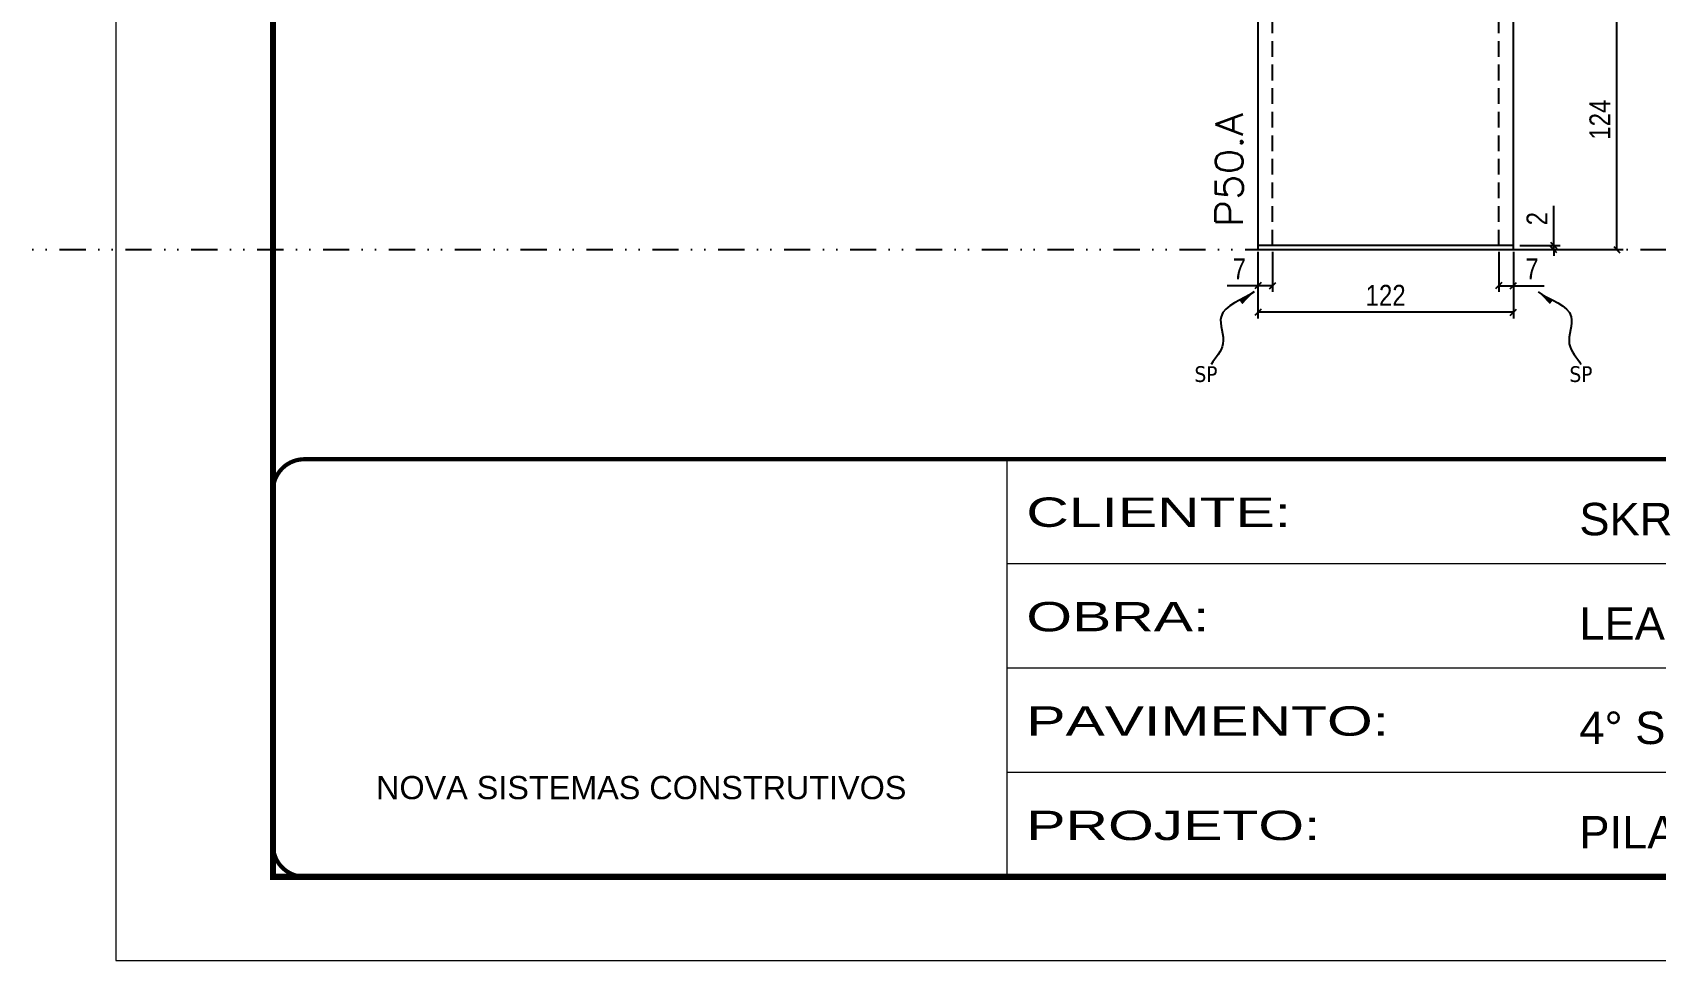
# Model space of a CAD drawing. Header units: millimetres. Extents: x 13777 to 27878, y -21631 to 6985.
# Drawn here: x 19142 to 19917, y 3638 to 4080 of the extents above; entities that cross this region are included whole.
import ezdxf

# ---------------------------------------------------------------- set-up
doc = ezdxf.new("R2010")
doc.units = ezdxf.units.MM
for name, pattern in [('CONTINUO', [0]), ('DASHED', [0.75, 0.5, -0.25]), ('DIVIDE2', [0.625, 0.25, -0.125, 0, -0.125, 0, -0.125]), ('HIDDEN', [0.375, 0.25, -0.125])]:
    doc.linetypes.add(name, pattern=pattern)
for name, color, linetype in [('COTA', 241, 'Continuous'), ('Nível', 160, 'Continuous'), ('Painéis', 200, 'Continuous'), ('Sarrafo de Pressão', 42, 'HIDDEN'), ('texto', 7, 'Continuous')]:
    doc.layers.add(name, color=color, linetype=linetype)
for name, color, linetype, lineweight in [('Folhas', 255, 'Continuous', 9), ('SARRAFO DE PRESSAO', 251, 'DASHED', 9), ('Texto Seção', 7, 'Continuous', 15)]:
    doc.layers.add(name, color=color, linetype=linetype, lineweight=lineweight)
doc.styles.add('ARIAL', font='arial.ttf')
doc.styles.add('COTA TECNICA', font='techl___.ttf', dxfattribs={"height": 10})
doc.styles.add('COTA TECNICA-50', font='techl___.ttf', dxfattribs={"height": 10})
doc.styles.add('REGUA-120', font='ROMANS.shx', dxfattribs={"height": 15})
doc.styles.get("Standard").update_dxf_attribs({"font": 'arial.ttf'})
doc.styles.add('Tecnologia', font='')
doc.styles.get('Tecnologia').set_extended_font_data('Forgotten Futurist')
doc.dimstyles.new('COTA PAINEL-50', dxfattribs={"dimtxt": 10, "dimasz": 3, "dimexe": 3, "dimexo": 3, "dimgap": 3, "dimtad": 1, "dimdec": 1, "dimzin": 12, "dimdsep": 46, "dimtxsty": 'COTA TECNICA-50', "dimblk1": 'OBLIQUE', "dimblk2": 'OBLIQUE', "dimsah": 1, "dimcen": 0.9, "dimclrd": 4, "dimclre": 4, "dimclrt": 240, "dimadec": 1, "dimazin": 3, "dimtfac": 1, "dimtdec": 1, "dimtmove": 0, "dimatfit": 3, "dimfxl": 1, "dimtolj": 1, "dimtzin": 12, "dimarcsym": 0})
doc.dimstyles.new('PAINEL', dxfattribs={"dimtxt": 10, "dimasz": 3, "dimexe": 3, "dimexo": 3, "dimgap": 3, "dimtad": 1, "dimdec": 1, "dimzin": 12, "dimdsep": 46, "dimtxsty": 'COTA TECNICA', "dimblk1": 'OBLIQUE', "dimblk2": 'OBLIQUE', "dimsah": 1, "dimcen": 0.9, "dimclrd": 4, "dimclre": 4, "dimclrt": 240, "dimadec": 1, "dimazin": 3, "dimtfac": 1, "dimtdec": 1, "dimtmove": 0, "dimatfit": 3, "dimfxl": 1, "dimtolj": 1, "dimtzin": 12, "dimarcsym": 0})
doc.dimstyles.get("Standard").update_dxf_attribs({"dimtxt": 0.18, "dimasz": 0.18, "dimexe": 0.18, "dimexo": 0.0625, "dimgap": 0.09, "dimtad": 0, "dimtih": 1, "dimtoh": 1, "dimdec": 4, "dimzin": 0, "dimdsep": 46, "dimtxsty": 'Standard', "dimcen": 0.09, "dimadec": 0, "dimazin": 0, "dimtfac": 1, "dimtdec": 4, "dimtofl": 0, "dimtmove": 0, "dimatfit": 3, "dimfxl": 1, "dimtolj": 1, "dimtzin": 0, "dimarcsym": 0})

# ---------------------------------------------------------------- blocks, each defined once
blk = doc.blocks.new('9999999999')
at = {"color": 30, "linetype": 'CONTINUO'}
for p, q in [((98564.56, 34230.21), (98564.56, 34429.45)), ((98564.56, 34379.64), (99583.98, 34379.64)), ((98564.56, 34329.83), (99487.98, 34329.83)), ((98564.56, 34280.02), (99487.98, 34280.02))]:
    blk.add_line(p, q, dxfattribs=at)
at = {"color": 30, "linetype": 'CONTINUO', "const_width": 2}
blk.add_lwpolyline([(99583.98, 34230.21), (99583.98, 34414.45, 0.414214), (99568.98, 34429.45), (98228.98, 34429.45, 0.414214), (98213.98, 34414.45), (98213.98, 34245.21, 0.414214), (98228.98, 34230.21), (99583.98, 34230.21)], format="xyb", dxfattribs=at)
at = {"layer": 'Folhas'}
blk.add_lwpolyline([(98138.98, 34190.21), (99623.98, 34190.21), (99623.98, 35240.21), (98138.98, 35240.21)], close=True, dxfattribs=at)
at = {"layer": 'Folhas', "color": 30, "const_width": 3}
blk.add_lwpolyline([(98213.98, 34230.21), (99583.98, 34230.21), (99583.98, 35200.21), (98213.98, 35200.21)], close=True, dxfattribs=at)
at = {"color": 7, "linetype": 'Continuous', "ltscale": 5, "style": 'ARIAL'}
for s, height, p in [('SKR', 15.483, (98837.68, 34393.13)), ('LEAF LOEFGREN', 15.4829, (98837.68, 34343.32)), ('4° SUBSOLO', 15.483, (98837.68, 34293.51)), ('NOVA SISTEMAS CONSTRUTIVOS', 11.0592, (98263.19, 34267.21)), ('PILARES', 15.483, (98837.68, 34243.7))]:
    blk.add_text(s, height=height, dxfattribs=at).set_placement(p)
at = {"layer": 'Folhas', "color": 7, "style": 'Tecnologia', "width": 1.5}
for s, p in [('CLIENTE:', (98573.65, 34397.17)), ('OBRA:', (98573.65, 34347.31)), ('PAVIMENTO:', (98573.65, 34297.5)), ('PROJETO:', (98573.65, 34247.69))]:
    blk.add_text(s, height=14, dxfattribs=at).set_placement(p)
blk = doc.blocks.new('_Oblique')
at = {"color": 0, "linetype": 'ByBlock', "lineweight": -2}
blk.add_line((-0.5, -0.5), (0.5, 0.5), dxfattribs=at)
blk = doc.blocks.new('*D262')
at = {"layer": 'COTA', "color": 4, "lineweight": -2, "transparency": 16777216}
for p, q in [((19727.2, 3975.86), (19727.2, 3943.97)), ((19849.2, 3975.86), (19849.2, 3943.97)), ((19849.2, 3946.97), (19727.2, 3946.97))]:
    blk.add_line(p, q, dxfattribs=at)
at = {"layer": 'Defpoints', "color": 0, "transparency": 16777216}
for p in [(19727.2, 3978.86), (19849.2, 3978.86), (19727.2, 3946.97)]:
    blk.add_point(p, dxfattribs=at)
at = {"layer": 'COTA', "color": 4, "lineweight": -2, "transparency": 16777216, "xscale": 3, "yscale": 3, "zscale": 3, "rotation": 180}
blk.add_blockref('_Oblique', (19727.2, 3946.97), dxfattribs=at)
at = {"layer": 'COTA', "color": 4, "lineweight": -2, "transparency": 16777216, "xscale": 3, "yscale": 3, "zscale": 3}
blk.add_blockref('_Oblique', (19849.2, 3946.97), dxfattribs=at)
at = {"layer": 'COTA', "color": 240, "transparency": 16777216, "insert": (19788.2, 3955.02), "char_height": 10, "attachment_point": 5, "style": 'COTA TECNICA'}
blk.add_mtext('\\A1;122', dxfattribs=at)
blk = doc.blocks.new('*D263')
at = {"layer": 'COTA', "color": 4, "lineweight": -2, "transparency": 16777216}
for p, q in [((19842.2, 3975.86), (19842.2, 3956.62)), ((19849.2, 3973.86), (19849.2, 3956.62)), ((19842.2, 3959.62), (19849.2, 3959.62)), ((19849.2, 3959.62), (19863.93, 3959.62))]:
    blk.add_line(p, q, dxfattribs=at)
at = {"layer": 'Defpoints', "color": 0, "transparency": 16777216}
for p in [(19842.2, 3978.86), (19849.2, 3976.86), (19849.2, 3959.62)]:
    blk.add_point(p, dxfattribs=at)
at = {"layer": 'COTA', "color": 4, "lineweight": -2, "transparency": 16777216, "xscale": 3, "yscale": 3, "zscale": 3, "rotation": 180}
blk.add_blockref('_Oblique', (19842.2, 3959.62), dxfattribs=at)
at = {"layer": 'COTA', "color": 4, "lineweight": -2, "transparency": 16777216, "xscale": 3, "yscale": 3, "zscale": 3}
blk.add_blockref('_Oblique', (19849.2, 3959.62), dxfattribs=at)
at = {"layer": 'COTA', "color": 240, "transparency": 16777216, "insert": (19858.07, 3967.69), "char_height": 10, "attachment_point": 5, "style": 'COTA TECNICA-50'}
blk.add_mtext('\\A1;7', dxfattribs=at)
blk = doc.blocks.new('*D264')
at = {"layer": 'COTA', "color": 4, "lineweight": -2, "transparency": 16777216}
for p, q in [((19734.2, 3975.86), (19734.2, 3956.62)), ((19727.2, 3973.86), (19727.2, 3956.62)), ((19727.2, 3959.62), (19712.47, 3959.62)), ((19734.2, 3959.62), (19727.2, 3959.62))]:
    blk.add_line(p, q, dxfattribs=at)
at = {"layer": 'Defpoints', "color": 0, "transparency": 16777216}
for p in [(19727.2, 3976.86), (19734.2, 3978.86), (19727.2, 3959.62)]:
    blk.add_point(p, dxfattribs=at)
at = {"layer": 'COTA', "color": 4, "lineweight": -2, "transparency": 16777216, "xscale": 3, "yscale": 3, "zscale": 3, "rotation": 180}
blk.add_blockref('_Oblique', (19727.2, 3959.62), dxfattribs=at)
at = {"layer": 'COTA', "color": 4, "lineweight": -2, "transparency": 16777216, "xscale": 3, "yscale": 3, "zscale": 3}
blk.add_blockref('_Oblique', (19734.2, 3959.62), dxfattribs=at)
at = {"layer": 'COTA', "color": 240, "transparency": 16777216, "insert": (19718.34, 3967.69), "char_height": 10, "attachment_point": 5, "style": 'COTA TECNICA-50'}
blk.add_mtext('\\A1;7', dxfattribs=at)
blk = doc.blocks.new('*D259')
at = {"layer": 'COTA', "color": 4, "lineweight": -2, "transparency": 16777216}
for p, q in [((19868.46, 3978.86), (19868.46, 3997.66)), ((19852.2, 3978.86), (19871.46, 3978.86)), ((19852.2, 3976.86), (19871.46, 3976.86)), ((19868.46, 3976.86), (19868.46, 3978.86)), ((19868.46, 3976.86), (19868.46, 3973.86))]:
    blk.add_line(p, q, dxfattribs=at)
at = {"layer": 'Defpoints', "color": 0, "transparency": 16777216}
for p in [(19849.2, 3978.86), (19849.2, 3976.86), (19868.46, 3976.86)]:
    blk.add_point(p, dxfattribs=at)
at = {"layer": 'COTA', "color": 4, "lineweight": -2, "transparency": 16777216, "xscale": 3, "yscale": 3, "zscale": 3}
for p, rotation in [((19868.46, 3978.86), 270), ((19868.46, 3976.86), 90)]:
    blk.add_blockref('_Oblique', p, dxfattribs=dict(at, rotation=rotation))
at = {"layer": 'COTA', "color": 240, "transparency": 16777216, "insert": (19860.46, 3991.61), "char_height": 10, "attachment_point": 5, "rotation": 90, "style": 'COTA TECNICA-50'}
blk.add_mtext('\\A1;2', dxfattribs=at)
blk = doc.blocks.new('*D266')
at = {"layer": 'COTA', "color": 4, "linetype": 'ByBlock', "lineweight": -2, "transparency": 16777216}
for p, q in [((19852.2, 4100.86), (19901.57, 4100.86)), ((19898.57, 3976.86), (19898.57, 4100.86)), ((19852.2, 3976.86), (19901.57, 3976.86))]:
    blk.add_line(p, q, dxfattribs=at)
at = {"layer": 'Defpoints', "color": 0, "linetype": 'ByBlock', "transparency": 16777216}
for p in [(19849.2, 4100.86), (19898.57, 4100.86), (19849.2, 3976.86)]:
    blk.add_point(p, dxfattribs=at)
at = {"layer": 'COTA', "color": 4, "linetype": 'ByBlock', "lineweight": -2, "transparency": 16777216, "xscale": 3, "yscale": 3, "zscale": 3}
for p, rotation in [((19898.57, 4100.86), 90), ((19898.57, 3976.86), 270)]:
    blk.add_blockref('_Oblique', p, dxfattribs=dict(at, rotation=rotation))
at = {"layer": 'COTA', "color": 240, "linetype": 'ByBlock', "transparency": 16777216, "insert": (19890.5, 4038.86), "char_height": 10, "attachment_point": 5, "rotation": 90, "style": 'COTA TECNICA'}
blk.add_mtext('\\A1;124', dxfattribs=at)
blk = doc.blocks.new('*D267')
at = {"layer": 'COTA', "color": 4, "linetype": 'ByBlock', "lineweight": -2, "transparency": 16777216}
for p, q in [((19852.2, 4100.86), (19901.57, 4100.86)), ((19898.57, 3976.86), (19898.57, 4100.86)), ((19852.2, 3976.86), (19901.57, 3976.86))]:
    blk.add_line(p, q, dxfattribs=at)
at = {"layer": 'Defpoints', "color": 0, "linetype": 'ByBlock', "transparency": 16777216}
for p in [(19849.2, 4100.86), (19898.57, 4100.86), (19849.2, 3976.86)]:
    blk.add_point(p, dxfattribs=at)
at = {"layer": 'COTA', "color": 4, "linetype": 'ByBlock', "lineweight": -2, "transparency": 16777216, "xscale": 3, "yscale": 3, "zscale": 3}
for p, rotation in [((19898.57, 4100.86), 90), ((19898.57, 3976.86), 270)]:
    blk.add_blockref('_Oblique', p, dxfattribs=dict(at, rotation=rotation))
at = {"layer": 'COTA', "color": 240, "linetype": 'ByBlock', "transparency": 16777216, "insert": (19890.5, 4038.86), "char_height": 10, "attachment_point": 5, "rotation": 90, "style": 'COTA TECNICA'}
blk.add_mtext('\\A1;124', dxfattribs=at)

msp = doc.modelspace()

# ---------------------------------------------------------------- linework, layer by layer
at = {"layer": 'Nível', "color": 4, "linetype": 'DIVIDE2', "ltscale": 50}
msp.add_line((13777.11, 3976.86), (21531.15, 3976.86), dxfattribs=at)
at = {"layer": 'Painéis'}
for p, q in [((19727.2, 4218.86), (19727.2, 3978.86)), ((19849.2, 3978.86), (19849.2, 4218.86))]:
    msp.add_line(p, q, dxfattribs=at)
msp.add_lwpolyline([(19849.2, 3978.86), (19727.2, 3978.86), (19727.2, 3976.86), (19849.2, 3976.86)], close=True, dxfattribs=at)
at = {"layer": 'Sarrafo de Pressão', "ltscale": 30}
for p, q in [((19734.2, 3978.86), (19734.2, 4100.86)), ((19842.2, 3978.86), (19842.2, 4100.86))]:
    msp.add_line(p, q, dxfattribs=at)

# ---------------------------------------------------------------- block references
at = {"layer": 'SARRAFO DE PRESSAO', "color": 6, "linetype": 'ByBlock'}
msp.add_blockref('9999999999', (-78957.01, -30552.63), dxfattribs=at)

# ---------------------------------------------------------------- texts
at = {"layer": 'texto', "color": 0, "char_height": 7.5, "attachment_point": 5}
for insert in [(19702.43, 3917.37), (19881.45, 3917.37)]:
    msp.add_mtext('{\\fTahoma|b0|i0|c0|p34;\\C4;SP}', dxfattribs=dict(at, insert=insert))
at = {"layer": 'Texto Seção', "style": 'REGUA-120', "width": 1.1}
msp.add_text('P50.A', height=13, rotation=90, dxfattribs=at).set_placement((19719.95, 3987.62))

# ---------------------------------------------------------------- dimensions: what is measured, and where the dimension line sits
at = {"layer": 'COTA', "linetype": 'ByBlock'}
for picture in ['*D266', '*D267']:
    dim = msp.add_aligned_dim(p1=(19849.2, 3976.86), p2=(19849.2, 4100.86), distance=-49.37, dimstyle='PAINEL', dxfattribs=at)
    dim.commit()
    dim.dimension.update_dxf_attribs({"geometry": picture, "text_midpoint": (19890.5, 4038.86)})
at = {"layer": 'COTA'}
dim = msp.add_linear_dim(base=(19868.46, 3976.86), p1=(19849.2, 3978.86), p2=(19849.2, 3976.86), angle=90, dimstyle='COTA PAINEL-50', dxfattribs=at)
dim.commit()
dim.dimension.update_dxf_attribs({"geometry": '*D259', "text_midpoint": (19868.46, 3991.61), "dimtype": 160})
dim = msp.add_linear_dim(base=(19727.2, 3959.62), p1=(19734.2, 3978.86), p2=(19727.2, 3976.86), angle=180, dimstyle='COTA PAINEL-50', dxfattribs=at)
dim.commit()
dim.dimension.update_dxf_attribs({"geometry": '*D264', "text_midpoint": (19718.34, 3967.69)})
dim = msp.add_linear_dim(base=(19727.2, 3946.97), p1=(19849.2, 3978.86), p2=(19727.2, 3978.86), angle=180, dimstyle='PAINEL', override={"dimarcsym": 2}, dxfattribs=at)
dim.commit()
dim.dimension.update_dxf_attribs({"geometry": '*D262', "text_midpoint": (19788.2, 3955.02)})
dim = msp.add_linear_dim(base=(19849.2, 3959.62), p1=(19842.2, 3978.86), p2=(19849.2, 3976.86), dimstyle='COTA PAINEL-50', dxfattribs=at)
dim.commit()
dim.dimension.update_dxf_attribs({"geometry": '*D263', "text_midpoint": (19858.07, 3967.69)})

# ---------------------------------------------------------------- leaders
at = {"layer": 'COTA', "path_type": 1}
for points in [[(19725.37, 3956.68), (19709.59, 3944.84), (19710.51, 3931.84), (19704.96, 3922.06)], [(19861.03, 3956.68), (19876.82, 3944.84), (19875.89, 3931.84), (19881.45, 3922.06)]]:
    msp.add_leader(points, dimstyle='Standard', override={"dimasz": 8}, dxfattribs=at)

doc.saveas('drawing.dxf')
